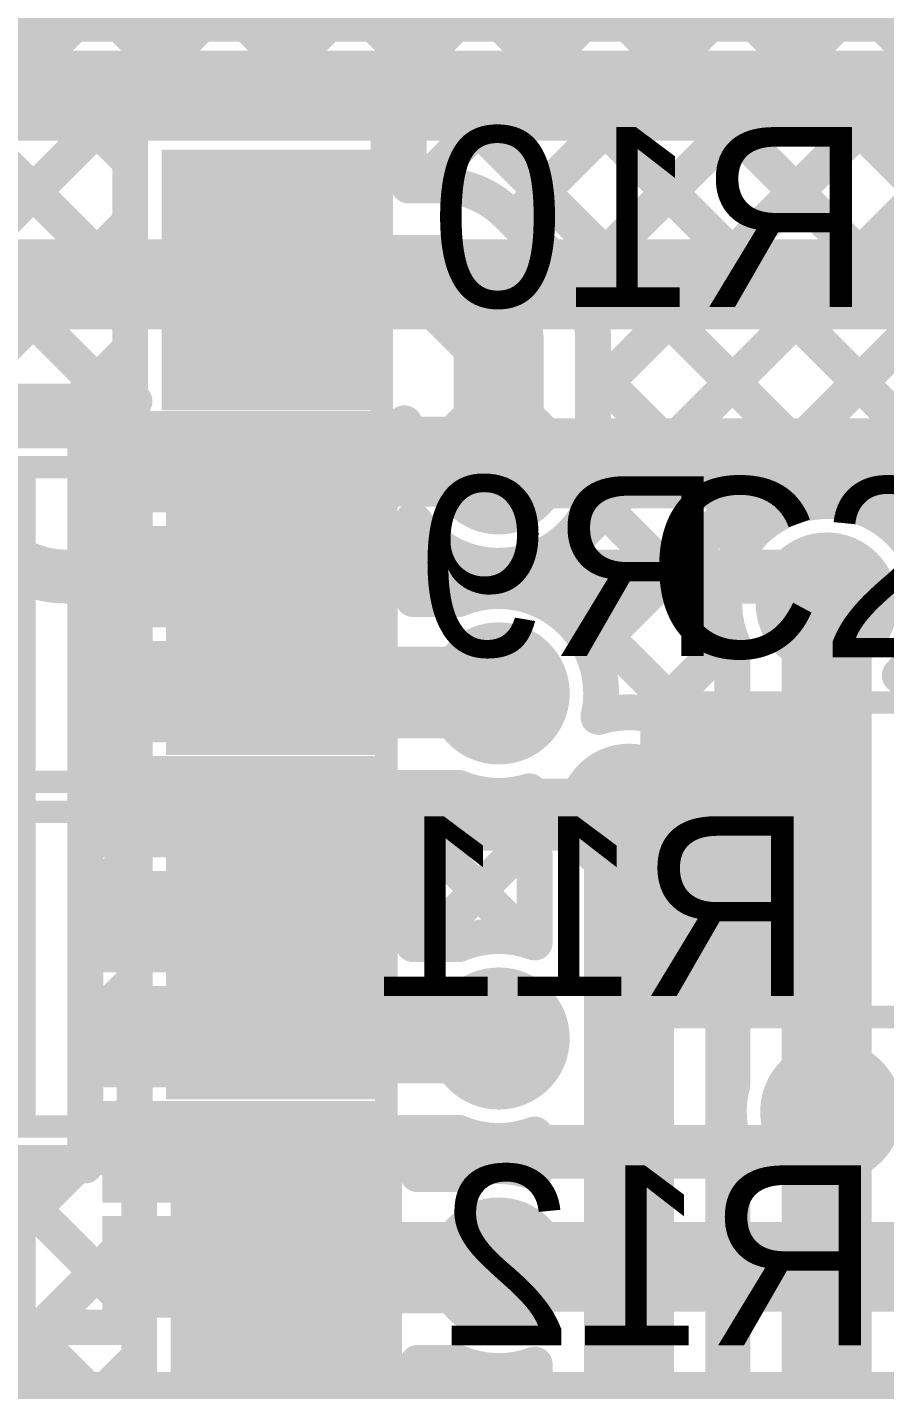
# Model space of a CAD drawing. Header units: millimetres. Extents: x 3.06 to 5.82, y 1.29 to 3.84.
# Drawn here: x 5.4151 to 5.6059, y 1.7841 to 2.0872 of the extents above; entities that cross this region are included whole.
import ezdxf

# ---------------------------------------------------------------- set-up
doc = ezdxf.new("R2010")
doc.units = ezdxf.units.MM
doc.header["$MEASUREMENT"] = 0
for name, color, linetype in [('BottomLayer', 5, 'Continuous'), ('BottomOverlay', 54, 'Continuous'), ('BottomPaste', 16, 'Continuous'), ('BottomSolder', 6, 'Continuous'), ('MultiLayer', 9, 'Continuous'), ('TopLayer', 1, 'Continuous'), ('TopOverlay', 2, 'Continuous'), ('TopPaste', 8, 'Continuous'), ('TopSolder', 216, 'Continuous'), ('ViaHoleLayer', 16, 'Continuous')]:
    doc.layers.add(name, color=color, linetype=linetype)

# ---------------------------------------------------------------- blocks, each defined once
blk = doc.blocks.new('16_TSSOP_13')
at = {"layer": 'TopLayer'}
for points in [[(-0.13681, 0.08228), (-0.08169, 0.08228), (-0.13681, 0.09685), (-0.08169, 0.09685)], [(0.07579, 0.08228), (0.13091, 0.08228), (0.07579, 0.09685), (0.13091, 0.09685)], [(-0.13681, 0.05669), (-0.08169, 0.05669), (-0.13681, 0.07126), (-0.08169, 0.07126)], [(0.07579, 0.05669), (0.13091, 0.05669), (0.07579, 0.07126), (0.13091, 0.07126)], [(-0.13681, 0.0311), (-0.08169, 0.0311), (-0.13681, 0.04567), (-0.08169, 0.04567)], [(0.07579, 0.0311), (0.13091, 0.0311), (0.07579, 0.04567), (0.13091, 0.04567)], [(-0.13681, 0.00551), (-0.08169, 0.00551), (-0.13681, 0.02008), (-0.08169, 0.02008)], [(0.07579, 0.00551), (0.13091, 0.00551), (0.07579, 0.02008), (0.13091, 0.02008)], [(-0.13681, -0.02008), (-0.08169, -0.02008), (-0.13681, -0.00551), (-0.08169, -0.00551)], [(0.07579, -0.02008), (0.13091, -0.02008), (0.07579, -0.00551), (0.13091, -0.00551)], [(-0.13681, -0.04567), (-0.08169, -0.04567), (-0.13681, -0.0311), (-0.08169, -0.0311)], [(0.07579, -0.04567), (0.13091, -0.04567), (0.07579, -0.0311), (0.13091, -0.0311)], [(-0.13681, -0.07126), (-0.08169, -0.07126), (-0.13681, -0.05669), (-0.08169, -0.05669)], [(0.07579, -0.07126), (0.13091, -0.07126), (0.07579, -0.05669), (0.13091, -0.05669)], [(-0.13681, -0.09685), (-0.08169, -0.09685), (-0.13681, -0.08228), (-0.08169, -0.08228)], [(0.07579, -0.09685), (0.13091, -0.09685), (0.07579, -0.08228), (0.13091, -0.08228)]]:
    blk.add_solid(points, dxfattribs=at)
at = {"layer": 'TopOverlay', "const_width": 0.00787}
for points in [[(-0.079, 0.103), (0.079, 0.103)], [(-0.079, -0.103), (0.079, -0.103)]]:
    blk.add_lwpolyline(points, dxfattribs=at)
at = {"layer": 'TopOverlay'}
for points, const_width in [([(-0.08097, 0.103, 1), (-0.07703, 0.103, 1)], 0.00394), ([(0.07703, 0.103, 1), (0.08097, 0.103, 1)], 0.00394), ([(-0.14253, 0.089, 1), (-0.15147, 0.089, 1)], 0.01), ([(-0.15397, 0.089, 1), (-0.14897, 0.089, 1)], 0.005), ([(-0.14503, 0.089, 1), (-0.14003, 0.089, 1)], 0.005), ([(-0.08097, -0.103, 1), (-0.07703, -0.103, 1)], 0.00394), ([(0.07703, -0.103, 1), (0.08097, -0.103, 1)], 0.00394)]:
    blk.add_lwpolyline(points, format="xyb", close=True, dxfattribs=dict(at, const_width=const_width))
at = {"layer": 'TopPaste'}
for points in [[(-0.13681, 0.08228), (-0.08169, 0.08228), (-0.13681, 0.09685), (-0.08169, 0.09685)], [(0.07579, 0.08228), (0.13091, 0.08228), (0.07579, 0.09685), (0.13091, 0.09685)], [(-0.13681, 0.05669), (-0.08169, 0.05669), (-0.13681, 0.07126), (-0.08169, 0.07126)], [(0.07579, 0.05669), (0.13091, 0.05669), (0.07579, 0.07126), (0.13091, 0.07126)], [(-0.13681, 0.0311), (-0.08169, 0.0311), (-0.13681, 0.04567), (-0.08169, 0.04567)], [(0.07579, 0.0311), (0.13091, 0.0311), (0.07579, 0.04567), (0.13091, 0.04567)], [(-0.13681, 0.00551), (-0.08169, 0.00551), (-0.13681, 0.02008), (-0.08169, 0.02008)], [(0.07579, 0.00551), (0.13091, 0.00551), (0.07579, 0.02008), (0.13091, 0.02008)], [(-0.13681, -0.02008), (-0.08169, -0.02008), (-0.13681, -0.00551), (-0.08169, -0.00551)], [(0.07579, -0.02008), (0.13091, -0.02008), (0.07579, -0.00551), (0.13091, -0.00551)], [(-0.13681, -0.04567), (-0.08169, -0.04567), (-0.13681, -0.0311), (-0.08169, -0.0311)], [(0.07579, -0.04567), (0.13091, -0.04567), (0.07579, -0.0311), (0.13091, -0.0311)], [(-0.13681, -0.07126), (-0.08169, -0.07126), (-0.13681, -0.05669), (-0.08169, -0.05669)], [(0.07579, -0.07126), (0.13091, -0.07126), (0.07579, -0.05669), (0.13091, -0.05669)], [(-0.13681, -0.09685), (-0.08169, -0.09685), (-0.13681, -0.08228), (-0.08169, -0.08228)], [(0.07579, -0.09685), (0.13091, -0.09685), (0.07579, -0.08228), (0.13091, -0.08228)]]:
    blk.add_solid(points, dxfattribs=at)
at = {"layer": 'TopSolder'}
for points in [[(-0.14081, 0.07828), (-0.07769, 0.07828), (-0.14081, 0.10085), (-0.07769, 0.10085)], [(0.07179, 0.07828), (0.13491, 0.07828), (0.07179, 0.10085), (0.13491, 0.10085)], [(-0.14081, 0.05269), (-0.07769, 0.05269), (-0.14081, 0.07526), (-0.07769, 0.07526)], [(0.07179, 0.05269), (0.13491, 0.05269), (0.07179, 0.07526), (0.13491, 0.07526)], [(-0.14081, 0.0271), (-0.07769, 0.0271), (-0.14081, 0.04967), (-0.07769, 0.04967)], [(0.07179, 0.0271), (0.13491, 0.0271), (0.07179, 0.04967), (0.13491, 0.04967)], [(-0.14081, 0.00151), (-0.07769, 0.00151), (-0.14081, 0.02408), (-0.07769, 0.02408)], [(0.07179, 0.00151), (0.13491, 0.00151), (0.07179, 0.02408), (0.13491, 0.02408)], [(-0.14081, -0.02408), (-0.07769, -0.02408), (-0.14081, -0.00151), (-0.07769, -0.00151)], [(0.07179, -0.02408), (0.13491, -0.02408), (0.07179, -0.00151), (0.13491, -0.00151)], [(-0.14081, -0.04967), (-0.07769, -0.04967), (-0.14081, -0.0271), (-0.07769, -0.0271)], [(0.07179, -0.04967), (0.13491, -0.04967), (0.07179, -0.0271), (0.13491, -0.0271)], [(-0.14081, -0.07526), (-0.07769, -0.07526), (-0.14081, -0.05269), (-0.07769, -0.05269)], [(0.07179, -0.07526), (0.13491, -0.07526), (0.07179, -0.05269), (0.13491, -0.05269)], [(-0.14081, -0.10085), (-0.07769, -0.10085), (-0.14081, -0.07828), (-0.07769, -0.07828)], [(0.07179, -0.10085), (0.13491, -0.10085), (0.07179, -0.07828), (0.13491, -0.07828)]]:
    blk.add_solid(points, dxfattribs=at)
blk = doc.blocks.new('RES0805_B_47')
at = {"layer": 'BottomLayer'}
for points in [[(-0.06, -0.025), (-0.02, -0.025), (-0.06, 0.025), (-0.02, 0.025)], [(0.02, -0.025), (0.06, -0.025), (0.02, 0.025), (0.06, 0.025)]]:
    blk.add_solid(points, dxfattribs=at)
at = {"layer": 'BottomOverlay', "const_width": 0.005}
for points in [[(-0.065, -0.035), (-0.065, 0.035)], [(-0.065, 0.035), (0.065, 0.035)], [(0.065, -0.035), (0.065, 0.035)], [(-0.065, -0.035), (0.065, -0.035)]]:
    blk.add_lwpolyline(points, dxfattribs=at)
at = {"layer": 'BottomOverlay', "const_width": 0.0025}
for points in [[(-0.06625, 0.035, 1), (-0.06375, 0.035, 1)], [(-0.06625, 0.035, 1), (-0.06375, 0.035, 1)], [(0.06375, 0.035, 1), (0.06625, 0.035, 1)], [(0.06375, 0.035, 1), (0.06625, 0.035, 1)], [(-0.06625, -0.035, 1), (-0.06375, -0.035, 1)], [(-0.06625, -0.035, 1), (-0.06375, -0.035, 1)], [(0.06375, -0.035, 1), (0.06625, -0.035, 1)], [(0.06375, -0.035, 1), (0.06625, -0.035, 1)]]:
    blk.add_lwpolyline(points, format="xyb", close=True, dxfattribs=at)
at = {"layer": 'BottomPaste'}
for points in [[(-0.06, -0.025), (-0.02, -0.025), (-0.06, 0.025), (-0.02, 0.025)], [(0.02, -0.025), (0.06, -0.025), (0.02, 0.025), (0.06, 0.025)]]:
    blk.add_solid(points, dxfattribs=at)
at = {"layer": 'BottomSolder'}
for points in [[(-0.064, -0.029), (-0.016, -0.029), (-0.064, 0.029), (-0.016, 0.029)], [(0.016, -0.029), (0.064, -0.029), (0.016, 0.029), (0.064, 0.029)]]:
    blk.add_solid(points, dxfattribs=at)
blk = doc.blocks.new('RES0805_B_48')
at = {"layer": 'BottomLayer'}
for points in [[(-0.06, -0.025), (-0.02, -0.025), (-0.06, 0.025), (-0.02, 0.025)], [(0.02, -0.025), (0.06, -0.025), (0.02, 0.025), (0.06, 0.025)]]:
    blk.add_solid(points, dxfattribs=at)
at = {"layer": 'BottomOverlay', "const_width": 0.005}
for points in [[(-0.065, 0.035), (-0.065, -0.035)], [(0.065, 0.035), (-0.065, 0.035)], [(0.065, 0.035), (0.065, -0.035)], [(0.065, -0.035), (-0.065, -0.035)]]:
    blk.add_lwpolyline(points, dxfattribs=at)
at = {"layer": 'BottomOverlay', "const_width": 0.0025}
for points in [[(-0.06625, 0.035, 1), (-0.06375, 0.035, 1)], [(-0.06625, 0.035, 1), (-0.06375, 0.035, 1)], [(0.06375, 0.035, 1), (0.06625, 0.035, 1)], [(0.06375, 0.035, 1), (0.06625, 0.035, 1)], [(-0.06625, -0.035, 1), (-0.06375, -0.035, 1)], [(-0.06625, -0.035, 1), (-0.06375, -0.035, 1)], [(0.06375, -0.035, 1), (0.06625, -0.035, 1)], [(0.06375, -0.035, 1), (0.06625, -0.035, 1)]]:
    blk.add_lwpolyline(points, format="xyb", close=True, dxfattribs=at)
at = {"layer": 'BottomPaste'}
for points in [[(-0.06, -0.025), (-0.02, -0.025), (-0.06, 0.025), (-0.02, 0.025)], [(0.02, -0.025), (0.06, -0.025), (0.02, 0.025), (0.06, 0.025)]]:
    blk.add_solid(points, dxfattribs=at)
at = {"layer": 'BottomSolder'}
for points in [[(-0.064, -0.029), (-0.016, -0.029), (-0.064, 0.029), (-0.016, 0.029)], [(0.016, -0.029), (0.064, -0.029), (0.016, 0.029), (0.064, 0.029)]]:
    blk.add_solid(points, dxfattribs=at)
blk = doc.blocks.new('RES0805_B_49')
at = {"layer": 'BottomLayer'}
for points in [[(-0.06, -0.025), (-0.02, -0.025), (-0.06, 0.025), (-0.02, 0.025)], [(0.02, -0.025), (0.06, -0.025), (0.02, 0.025), (0.06, 0.025)]]:
    blk.add_solid(points, dxfattribs=at)
at = {"layer": 'BottomOverlay', "const_width": 0.005}
for points in [[(-0.065, -0.035), (-0.065, 0.035)], [(-0.065, 0.035), (0.065, 0.035)], [(0.065, -0.035), (0.065, 0.035)], [(-0.065, -0.035), (0.065, -0.035)]]:
    blk.add_lwpolyline(points, dxfattribs=at)
at = {"layer": 'BottomOverlay', "const_width": 0.0025}
for points in [[(-0.06625, 0.035, 1), (-0.06375, 0.035, 1)], [(-0.06625, 0.035, 1), (-0.06375, 0.035, 1)], [(0.06375, 0.035, 1), (0.06625, 0.035, 1)], [(0.06375, 0.035, 1), (0.06625, 0.035, 1)], [(-0.06625, -0.035, 1), (-0.06375, -0.035, 1)], [(-0.06625, -0.035, 1), (-0.06375, -0.035, 1)], [(0.06375, -0.035, 1), (0.06625, -0.035, 1)], [(0.06375, -0.035, 1), (0.06625, -0.035, 1)]]:
    blk.add_lwpolyline(points, format="xyb", close=True, dxfattribs=at)
at = {"layer": 'BottomPaste'}
for points in [[(-0.06, -0.025), (-0.02, -0.025), (-0.06, 0.025), (-0.02, 0.025)], [(0.02, -0.025), (0.06, -0.025), (0.02, 0.025), (0.06, 0.025)]]:
    blk.add_solid(points, dxfattribs=at)
at = {"layer": 'BottomSolder'}
for points in [[(-0.064, -0.029), (-0.016, -0.029), (-0.064, 0.029), (-0.016, 0.029)], [(0.016, -0.029), (0.064, -0.029), (0.016, 0.029), (0.064, 0.029)]]:
    blk.add_solid(points, dxfattribs=at)
blk = doc.blocks.new('RES0805_B_50')
at = {"layer": 'BottomLayer'}
for points in [[(-0.06, -0.025), (-0.02, -0.025), (-0.06, 0.025), (-0.02, 0.025)], [(0.02, -0.025), (0.06, -0.025), (0.02, 0.025), (0.06, 0.025)]]:
    blk.add_solid(points, dxfattribs=at)
at = {"layer": 'BottomOverlay', "const_width": 0.005}
for points in [[(-0.065, 0.035), (-0.065, -0.035)], [(0.065, 0.035), (-0.065, 0.035)], [(0.065, 0.035), (0.065, -0.035)], [(0.065, -0.035), (-0.065, -0.035)]]:
    blk.add_lwpolyline(points, dxfattribs=at)
at = {"layer": 'BottomOverlay', "const_width": 0.0025}
for points in [[(-0.06625, 0.035, 1), (-0.06375, 0.035, 1)], [(-0.06625, 0.035, 1), (-0.06375, 0.035, 1)], [(0.06375, 0.035, 1), (0.06625, 0.035, 1)], [(0.06375, 0.035, 1), (0.06625, 0.035, 1)], [(-0.06625, -0.035, 1), (-0.06375, -0.035, 1)], [(-0.06625, -0.035, 1), (-0.06375, -0.035, 1)], [(0.06375, -0.035, 1), (0.06625, -0.035, 1)], [(0.06375, -0.035, 1), (0.06625, -0.035, 1)]]:
    blk.add_lwpolyline(points, format="xyb", close=True, dxfattribs=at)
at = {"layer": 'BottomPaste'}
for points in [[(-0.06, -0.025), (-0.02, -0.025), (-0.06, 0.025), (-0.02, 0.025)], [(0.02, -0.025), (0.06, -0.025), (0.02, 0.025), (0.06, 0.025)]]:
    blk.add_solid(points, dxfattribs=at)
at = {"layer": 'BottomSolder'}
for points in [[(-0.064, -0.029), (-0.016, -0.029), (-0.064, 0.029), (-0.016, 0.029)], [(0.016, -0.029), (0.064, -0.029), (0.016, 0.029), (0.064, 0.029)]]:
    blk.add_solid(points, dxfattribs=at)
blk = doc.blocks.new('C__0805_108')
at = {"layer": 'TopLayer'}
for points in [[(-0.06, -0.03), (-0.02, -0.03), (-0.06, 0.03), (-0.02, 0.03)], [(0.02, -0.03), (0.06, -0.03), (0.02, 0.03), (0.06, 0.03)]]:
    blk.add_solid(points, dxfattribs=at)
at = {"layer": 'TopOverlay', "const_width": 0.005}
for points in [[(-0.065, 0.035), (0.065, 0.035)], [(-0.065, -0.035), (-0.065, 0.035)], [(0.065, -0.035), (0.065, 0.035)], [(-0.065, -0.035), (0.065, -0.035)]]:
    blk.add_lwpolyline(points, dxfattribs=at)
at = {"layer": 'TopOverlay', "const_width": 0.0025}
for points in [[(-0.06625, 0.035, 1), (-0.06375, 0.035, 1)], [(-0.06625, 0.035, 1), (-0.06375, 0.035, 1)], [(0.06375, 0.035, 1), (0.06625, 0.035, 1)], [(0.06375, 0.035, 1), (0.06625, 0.035, 1)], [(-0.06625, -0.035, 1), (-0.06375, -0.035, 1)], [(-0.06625, -0.035, 1), (-0.06375, -0.035, 1)], [(0.06375, -0.035, 1), (0.06625, -0.035, 1)], [(0.06375, -0.035, 1), (0.06625, -0.035, 1)]]:
    blk.add_lwpolyline(points, format="xyb", close=True, dxfattribs=at)
at = {"layer": 'TopPaste'}
for points in [[(-0.06, -0.03), (-0.02, -0.03), (-0.06, 0.03), (-0.02, 0.03)], [(0.02, -0.03), (0.06, -0.03), (0.02, 0.03), (0.06, 0.03)]]:
    blk.add_solid(points, dxfattribs=at)
at = {"layer": 'TopSolder'}
for points in [[(-0.064, -0.034), (-0.016, -0.034), (-0.064, 0.034), (-0.016, 0.034)], [(0.016, -0.034), (0.064, -0.034), (0.016, 0.034), (0.064, 0.034)]]:
    blk.add_solid(points, dxfattribs=at)

msp = doc.modelspace()

# ---------------------------------------------------------------- linework, layer by layer
at = {"layer": 'BottomLayer'}
for points, const_width in [([(4.73, 2.85019), (5.59925, 1.98094)], 0.008), ([(4.73, 2.8219), (5.4849, 2.067)], 0.008), ([(4.73, 2.79362), (5.45662, 2.067)], 0.008), ([(4.73, 2.76533), (5.438, 2.05733)], 0.008), ([(4.73, 2.73705), (5.438, 2.02905)], 0.008), ([(4.73, 2.70876), (5.438, 2.00076)], 0.008), ([(5.12147, 2.487), (5.684, 1.92447)], 0.008), ([(5.2285, 2.46483), (5.684, 2.00932)], 0.008), ([(5.22104, 2.444), (5.684, 1.98104)], 0.008), ([(5.20287, 2.43388), (5.684, 1.95275)], 0.008), ([(5.33955, 2.002), (5.684, 2.34645)], 0.008), ([(5.36783, 2.002), (5.684, 2.31817)], 0.008), ([(5.46111, 2.067), (5.684, 2.28989)], 0.008), ([(5.4894, 2.067), (5.684, 2.2616)], 0.008), ([(5.50268, 2.052), (5.684, 2.23332)], 0.008), ([(5.52333, 2.04437), (5.684, 2.20503)], 0.008), ([(5.53724, 2.02999), (5.684, 2.17675)], 0.008), ([(5.541, 2.00546), (5.684, 2.14846)], 0.008), ([(5.52506, 1.96124), (5.684, 2.12018)], 0.008), ([(5.5407, 1.94859), (5.684, 2.0919)], 0.008), ([(5.438, 2.067), (5.5, 2.067)], 0.008), ([(5.438, 1.995), (5.438, 2.067)], 0.008), ([(5.5, 2.052), (5.5, 2.067)], 0.008), ([(5.60082, 1.98043), (5.684, 2.06361)], 0.008), ([(5.5, 2.052), (5.507, 2.052)], 0.008), ([(5.52188, 2.04581), (5.53481, 2.03288)], 0.008), ([(5.39611, 2.002), (5.438, 2.04389)], 0.008), ([(5.469, 2.031), (5.507, 2.031)], 0.02), ([(5.507, 2.031), (5.52, 2.018)], 0.02), ([(5.52, 1.99018), (5.52, 2.018)], 0.02), ([(5.541, 1.99909), (5.541, 2.018)], 0.008), ([(5.4244, 2.002), (5.438, 2.0156)], 0.008), ([(5.541, 2.0109), (5.57682, 1.97508)], 0.008), ([(5.286, 2.002), (5.428, 2.002)], 0.008), ([(5.428, 1.834), (5.428, 2.002)], 0.008), ([(5.438, 2.00076), (5.44376, 1.995)], 0.008), ([(5.438, 1.995), (5.4977, 1.995)], 0.008), ([(5.44102, 1.99033), (5.44568, 1.995)], 0.008), ([(5.44376, 1.995), (5.44843, 1.99033)], 0.008), ([(5.4693, 1.99033), (5.47397, 1.995)], 0.008), ([(5.47205, 1.995), (5.47671, 1.99033)], 0.008), ([(5.428, 1.97732), (5.439, 1.98832)], 0.008), ([(5.439, 1.99033), (5.49719, 1.99033)], 0.008), ([(5.439, 1.91833), (5.439, 1.99033)], 0.008), ([(5.428, 1.98248), (5.439, 1.97148)], 0.008), ([(5.54138, 1.98223), (5.57114, 1.95247)], 0.008), ([(5.501, 1.96), (5.501, 1.97756)], 0.008), ([(5.501, 1.96546), (5.50698, 1.97145)], 0.008), ([(5.5269, 1.96844), (5.572, 1.92333)], 0.008), ([(5.501, 1.96605), (5.50705, 1.96)], 0.008), ([(5.593, 1.554), (5.593, 1.959)], 0.02), ([(5.47, 1.95433), (5.48533, 1.939)], 0.02), ([(5.428, 1.94903), (5.439, 1.96003)], 0.008), ([(5.501, 1.96), (5.51109, 1.96)], 0.008), ([(5.428, 1.95419), (5.439, 1.9432)], 0.008), ([(5.55452, 1.93413), (5.57157, 1.95118)], 0.008), ([(5.572, 1.85203), (5.572, 1.95009)], 0.008), ([(5.48533, 1.939), (5.52, 1.939)], 0.02), ([(5.428, 1.92075), (5.439, 1.93175)], 0.008), ([(5.428, 1.92591), (5.44024, 1.91367)], 0.008), ([(5.56987, 1.9212), (5.572, 1.92333)], 0.008), ([(5.439, 1.91833), (5.48161, 1.91833)], 0.008), ([(5.4492, 1.91367), (5.45387, 1.91833)], 0.008), ([(5.46386, 1.91833), (5.46853, 1.91367)], 0.008), ([(5.47749, 1.91367), (5.48207, 1.91825)], 0.008), ([(5.48533, 1.918), (5.51109, 1.918)], 0.008), ([(5.49248, 1.918), (5.49681, 1.91367)], 0.008), ([(5.501, 1.9089), (5.5101, 1.918)], 0.008), ([(5.549, 1.746), (5.549, 1.912)], 0.02), ([(5.52244, 1.91632), (5.5262, 1.91257)], 0.008), ([(5.439, 1.91367), (5.501, 1.91367)], 0.008), ([(5.439, 1.84167), (5.439, 1.91367)], 0.008), ([(5.49681, 1.91367), (5.501, 1.90948)], 0.008), ([(5.501, 1.88323), (5.501, 1.91367)], 0.008), ([(5.501, 1.90948), (5.52634, 1.88414)], 0.008), ([(5.50362, 1.88323), (5.52687, 1.90648)], 0.008), ([(5.428, 1.89246), (5.439, 1.90346)], 0.008), ([(5.528, 1.88359), (5.528, 1.90309)], 0.008), ([(5.57, 1.75491), (5.57, 1.90309)], 0.008), ([(5.428, 1.89763), (5.439, 1.88663)], 0.008), ([(5.47, 1.87767), (5.48544, 1.86223)], 0.02), ([(5.501, 1.88323), (5.51109, 1.88323)], 0.008), ([(5.428, 1.86418), (5.439, 1.87518)], 0.008), ([(5.428, 1.86934), (5.439, 1.85834)], 0.008), ([(5.48544, 1.86223), (5.52, 1.86223)], 0.02), ([(5.428, 1.8359), (5.439, 1.8469)], 0.008), ([(5.428, 1.84106), (5.44, 1.82906)], 0.008), ([(5.439, 1.84167), (5.48117, 1.84167)], 0.008), ([(5.45568, 1.84167), (5.46034, 1.837)], 0.008), ([(5.45739, 1.837), (5.46206, 1.84167)], 0.008), ([(5.48437, 1.84126), (5.48863, 1.837)], 0.008), ([(5.48544, 1.84123), (5.51109, 1.84123)], 0.008), ([(5.48567, 1.837), (5.4899, 1.84123)], 0.008), ([(5.509, 1.83205), (5.51663, 1.83967)], 0.008), ([(5.51357, 1.84034), (5.52005, 1.83386)], 0.008), ([(5.528, 1.83241), (5.528, 1.84087)], 0.008), ([(5.572, 1.554), (5.572, 1.83997)], 0.008), ([(5.44, 1.837), (5.502, 1.837)], 0.008), ([(5.44, 1.765), (5.44, 1.837)], 0.008), ([(5.502, 1.83205), (5.502, 1.837)], 0.008), ([(5.0591, 1.467), (5.4261, 1.834)], 0.008), ([(5.286, 1.834), (5.428, 1.834)], 0.008), ([(5.37849, 1.834), (5.44, 1.77249)], 0.008), ([(5.40677, 1.834), (5.44, 1.80077)], 0.008), ([(5.502, 1.83205), (5.51109, 1.83205)], 0.008), ([(5.37839, 1.758), (5.44, 1.81961)], 0.008), ([(5.471, 1.801), (5.48105, 1.81105)], 0.02), ([(5.48105, 1.81105), (5.52, 1.81105)], 0.02), ([(5.40667, 1.758), (5.44, 1.79133)], 0.008), ([(5.502, 1.79005), (5.51109, 1.79005)], 0.008), ([(5.502, 1.765), (5.502, 1.79005)], 0.008), ([(5.502, 1.76847), (5.52184, 1.78831)], 0.008), ([(5.50729, 1.79005), (5.528, 1.76934)], 0.008), ([(5.528, 1.75491), (5.528, 1.78968)], 0.008)]:
    msp.add_lwpolyline(points, dxfattribs=dict(at, const_width=const_width))
for points, const_width in [([(5.391, 2.08, -0.414214), (5.409, 2.098)], 0.02), ([(5.507, 2.052, -0.198912), (5.52185, 2.04585)], 0.008), ([(5.507, 2.052, -0.199534), (5.52188, 2.04581)], 0.008), ([(5.53481, 2.03288, -0.199534), (5.541, 2.018)], 0.008), ([(5.53485, 2.03285, -0.198912), (5.541, 2.018)], 0.008), ([(5.4977, 1.995, -0.047113), (5.499, 1.99909)], 0.008), ([(5.541, 1.99909, -0.100628), (5.54281, 1.99018)], 0.008), ([(5.49719, 1.99033, -0.051591), (5.4977, 1.995)], 0.008), ([(5.54281, 1.99018, -0.742673), (5.501, 1.97756)], 0.008), ([(5.572, 1.95009, -1.223773), (5.61581, 1.959)], 0.008), ([(5.51109, 1.96, -0.537234), (5.54281, 1.939)], 0.008), ([(5.54281, 1.939, -0.057838), (5.5422, 1.93378)], 0.008), ([(5.5422, 1.93378, -0.505856), (5.57181, 1.912)], 0.008), ([(5.48533, 1.918, -0.044623), (5.48161, 1.91833)], 0.008), ([(5.48533, 1.918, -0.044623), (5.48161, 1.91833)], 0.008), ([(5.5268, 1.91722, -0.17775), (5.51109, 1.918)], 0.008), ([(5.528, 1.90309, -0.159393), (5.5268, 1.91722)], 0.008), ([(5.57181, 1.912, -0.100628), (5.57, 1.90309)], 0.008), ([(5.51109, 1.88323, -0.192187), (5.528, 1.88359)], 0.008), ([(5.572, 1.83997, -0.13453), (5.572, 1.85203)], 0.008), ([(5.48544, 1.84123, -0.051212), (5.48117, 1.84167)], 0.008), ([(5.48544, 1.84123, -0.051212), (5.48117, 1.84167)], 0.008), ([(5.528, 1.84087, -0.192187), (5.51109, 1.84123)], 0.008), ([(5.51109, 1.83205, -0.192187), (5.528, 1.83241)], 0.008), ([(5.528, 1.78968, -0.192187), (5.51109, 1.79005)], 0.008)]:
    msp.add_lwpolyline(points, format="xyb", dxfattribs=dict(at, const_width=const_width))
for points, const_width in [([(5.436, 2.067, 1), (5.44, 2.067, 1)], 0.004), ([(5.436, 2.067, 1), (5.44, 2.067, 1)], 0.004), ([(5.45462, 2.067, 1), (5.45862, 2.067, 1)], 0.004), ([(5.45911, 2.067, 1), (5.46311, 2.067, 1)], 0.004), ([(5.4829, 2.067, 1), (5.4869, 2.067, 1)], 0.004), ([(5.4874, 2.067, 1), (5.4914, 2.067, 1)], 0.004), ([(5.498, 2.067, 1), (5.502, 2.067, 1)], 0.004), ([(5.498, 2.067, 1), (5.502, 2.067, 1)], 0.004), ([(5.436, 2.05733, 1), (5.44, 2.05733, 1)], 0.004), ([(5.498, 2.052, 1), (5.502, 2.052, 1)], 0.004), ([(5.498, 2.052, 1), (5.502, 2.052, 1)], 0.004), ([(5.50068, 2.052, 1), (5.50468, 2.052, 1)], 0.004), ([(5.505, 2.052, 1), (5.509, 2.052, 1)], 0.004), ([(5.505, 2.052, 1), (5.509, 2.052, 1)], 0.004), ([(5.505, 2.052, 1), (5.509, 2.052, 1)], 0.004), ([(5.51985, 2.04585, 1), (5.52385, 2.04585, 1)], 0.004), ([(5.51988, 2.04581, 1), (5.52388, 2.04581, 1)], 0.004), ([(5.51988, 2.04581, 1), (5.52388, 2.04581, 1)], 0.004), ([(5.436, 2.04389, 1), (5.44, 2.04389, 1)], 0.004), ([(5.52133, 2.04437, 1), (5.52533, 2.04437, 1)], 0.004), ([(5.464, 2.031, 1), (5.474, 2.031, 1)], 0.01), ([(5.502, 2.031, 1), (5.512, 2.031, 1)], 0.01), ([(5.502, 2.031, 1), (5.512, 2.031, 1)], 0.01), ([(5.53281, 2.03288, 1), (5.53681, 2.03288, 1)], 0.004), ([(5.53281, 2.03288, 1), (5.53681, 2.03288, 1)], 0.004), ([(5.53285, 2.03285, 1), (5.53685, 2.03285, 1)], 0.004), ([(5.53524, 2.02999, 1), (5.53924, 2.02999, 1)], 0.004), ([(5.436, 2.02905, 1), (5.44, 2.02905, 1)], 0.004), ([(5.515, 2.018, 1), (5.525, 2.018, 1)], 0.01), ([(5.515, 2.018, 1), (5.525, 2.018, 1)], 0.01), ([(5.539, 2.018, 1), (5.543, 2.018, 1)], 0.004), ([(5.539, 2.018, 1), (5.543, 2.018, 1)], 0.004), ([(5.539, 2.018, 1), (5.543, 2.018, 1)], 0.004), ([(5.436, 2.0156, 1), (5.44, 2.0156, 1)], 0.004), ([(5.539, 2.0109, 1), (5.543, 2.0109, 1)], 0.004), ([(5.539, 2.00546, 1), (5.543, 2.00546, 1)], 0.004), ([(5.4224, 2.002, 1), (5.4264, 2.002, 1)], 0.004), ([(5.426, 2.002, 1), (5.43, 2.002, 1)], 0.004), ([(5.426, 2.002, 1), (5.43, 2.002, 1)], 0.004), ([(5.436, 2.00076, 1), (5.44, 2.00076, 1)], 0.004), ([(5.436, 2.00076, 1), (5.44, 2.00076, 1)], 0.004), ([(5.497, 1.99909, 1), (5.501, 1.99909, 1)], 0.004), ([(5.51409, 1.99018, 1), (5.52591, 1.99018, 1)], 0.01181), ([(5.539, 1.99909, 1), (5.543, 1.99909, 1)], 0.004), ([(5.539, 1.99909, 1), (5.543, 1.99909, 1)], 0.004), ([(5.436, 1.995, 1), (5.44, 1.995, 1)], 0.004), ([(5.436, 1.995, 1), (5.44, 1.995, 1)], 0.004), ([(5.44176, 1.995, 1), (5.44576, 1.995, 1)], 0.004), ([(5.44176, 1.995, 1), (5.44576, 1.995, 1)], 0.004), ([(5.44368, 1.995, 1), (5.44768, 1.995, 1)], 0.004), ([(5.47005, 1.995, 1), (5.47405, 1.995, 1)], 0.004), ([(5.47197, 1.995, 1), (5.47597, 1.995, 1)], 0.004), ([(5.4957, 1.995, 1), (5.4997, 1.995, 1)], 0.004), ([(5.4957, 1.995, 1), (5.4997, 1.995, 1)], 0.004), ([(5.4957, 1.995, 1), (5.4997, 1.995, 1)], 0.004), ([(5.515, 1.99018, 1), (5.525, 1.99018, 1)], 0.01), ([(5.437, 1.99033, 1), (5.441, 1.99033, 1)], 0.004), ([(5.437, 1.99033, 1), (5.441, 1.99033, 1)], 0.004), ([(5.437, 1.98832, 1), (5.441, 1.98832, 1)], 0.004), ([(5.43902, 1.99033, 1), (5.44302, 1.99033, 1)], 0.004), ([(5.44643, 1.99033, 1), (5.45043, 1.99033, 1)], 0.004), ([(5.4673, 1.99033, 1), (5.4713, 1.99033, 1)], 0.004), ([(5.47471, 1.99033, 1), (5.47871, 1.99033, 1)], 0.004), ([(5.49519, 1.99033, 1), (5.49919, 1.99033, 1)], 0.004), ([(5.49519, 1.99033, 1), (5.49919, 1.99033, 1)], 0.004), ([(5.54081, 1.99018, 1), (5.54481, 1.99018, 1)], 0.004), ([(5.54081, 1.99018, 1), (5.54481, 1.99018, 1)], 0.004), ([(5.426, 1.98248, 1), (5.43, 1.98248, 1)], 0.004), ([(5.53938, 1.98223, 1), (5.54338, 1.98223, 1)], 0.004), ([(5.59725, 1.98094, 1), (5.60125, 1.98094, 1)], 0.004), ([(5.59882, 1.98043, 1), (5.60282, 1.98043, 1)], 0.004), ([(5.426, 1.97732, 1), (5.43, 1.97732, 1)], 0.004), ([(5.499, 1.97756, 1), (5.503, 1.97756, 1)], 0.004), ([(5.499, 1.97756, 1), (5.503, 1.97756, 1)], 0.004), ([(5.57482, 1.97508, 1), (5.57882, 1.97508, 1)], 0.004), ([(5.437, 1.97148, 1), (5.441, 1.97148, 1)], 0.004), ([(5.50498, 1.97145, 1), (5.50898, 1.97145, 1)], 0.004), ([(5.5249, 1.96844, 1), (5.5289, 1.96844, 1)], 0.004), ([(5.58709, 1.959, 1), (5.59891, 1.959, 1)], 0.01181), ([(5.499, 1.96605, 1), (5.503, 1.96605, 1)], 0.004), ([(5.499, 1.96546, 1), (5.503, 1.96546, 1)], 0.004), ([(5.588, 1.959, 1), (5.598, 1.959, 1)], 0.01), ([(5.465, 1.95433, 1), (5.475, 1.95433, 1)], 0.01), ([(5.52306, 1.96124, 1), (5.52706, 1.96124, 1)], 0.004), ([(5.437, 1.96003, 1), (5.441, 1.96003, 1)], 0.004), ([(5.499, 1.96, 1), (5.503, 1.96, 1)], 0.004), ([(5.499, 1.96, 1), (5.503, 1.96, 1)], 0.004), ([(5.50505, 1.96, 1), (5.50905, 1.96, 1)], 0.004), ([(5.50909, 1.96, 1), (5.51309, 1.96, 1)], 0.004), ([(5.50909, 1.96, 1), (5.51309, 1.96, 1)], 0.004), ([(5.426, 1.95419, 1), (5.43, 1.95419, 1)], 0.004), ([(5.56914, 1.95247, 1), (5.57314, 1.95247, 1)], 0.004), ([(5.56957, 1.95118, 1), (5.57357, 1.95118, 1)], 0.004), ([(5.426, 1.94903, 1), (5.43, 1.94903, 1)], 0.004), ([(5.5387, 1.94859, 1), (5.5427, 1.94859, 1)], 0.004), ([(5.57, 1.95009, 1), (5.574, 1.95009, 1)], 0.004), ([(5.57, 1.95009, 1), (5.574, 1.95009, 1)], 0.004), ([(5.51409, 1.939, 1), (5.52591, 1.939, 1)], 0.01181), ([(5.437, 1.9432, 1), (5.441, 1.9432, 1)], 0.004), ([(5.48033, 1.939, 1), (5.49033, 1.939, 1)], 0.01), ([(5.48033, 1.939, 1), (5.49033, 1.939, 1)], 0.01), ([(5.515, 1.939, 1), (5.525, 1.939, 1)], 0.01), ([(5.54081, 1.939, 1), (5.54481, 1.939, 1)], 0.004), ([(5.54081, 1.939, 1), (5.54481, 1.939, 1)], 0.004), ([(5.5402, 1.93378, 1), (5.5442, 1.93378, 1)], 0.004), ([(5.5402, 1.93378, 1), (5.5442, 1.93378, 1)], 0.004), ([(5.55252, 1.93413, 1), (5.55652, 1.93413, 1)], 0.004), ([(5.437, 1.93175, 1), (5.441, 1.93175, 1)], 0.004), ([(5.426, 1.92591, 1), (5.43, 1.92591, 1)], 0.004), ([(5.56787, 1.9212, 1), (5.57187, 1.9212, 1)], 0.004), ([(5.57, 1.92333, 1), (5.574, 1.92333, 1)], 0.004), ([(5.57, 1.92333, 1), (5.574, 1.92333, 1)], 0.004), ([(5.426, 1.92075, 1), (5.43, 1.92075, 1)], 0.004), ([(5.437, 1.91833, 1), (5.441, 1.91833, 1)], 0.004), ([(5.437, 1.91833, 1), (5.441, 1.91833, 1)], 0.004), ([(5.45187, 1.91833, 1), (5.45587, 1.91833, 1)], 0.004), ([(5.46186, 1.91833, 1), (5.46586, 1.91833, 1)], 0.004), ([(5.47961, 1.91833, 1), (5.48361, 1.91833, 1)], 0.004), ([(5.47961, 1.91833, 1), (5.48361, 1.91833, 1)], 0.004), ([(5.47961, 1.91833, 1), (5.48361, 1.91833, 1)], 0.004), ([(5.48007, 1.91825, 1), (5.48407, 1.91825, 1)], 0.004), ([(5.48333, 1.918, 1), (5.48733, 1.918, 1)], 0.004), ([(5.48333, 1.918, 1), (5.48733, 1.918, 1)], 0.004), ([(5.48333, 1.918, 1), (5.48733, 1.918, 1)], 0.004), ([(5.49048, 1.918, 1), (5.49448, 1.918, 1)], 0.004), ([(5.5081, 1.918, 1), (5.5121, 1.918, 1)], 0.004), ([(5.50909, 1.918, 1), (5.51309, 1.918, 1)], 0.004), ([(5.50909, 1.918, 1), (5.51309, 1.918, 1)], 0.004), ([(5.54309, 1.912, 1), (5.55491, 1.912, 1)], 0.01181), ([(5.544, 1.912, 1), (5.554, 1.912, 1)], 0.01), ([(5.52044, 1.91632, 1), (5.52444, 1.91632, 1)], 0.004), ([(5.5248, 1.91722, 1), (5.5288, 1.91722, 1)], 0.004), ([(5.5248, 1.91722, 1), (5.5288, 1.91722, 1)], 0.004), ([(5.437, 1.91367, 1), (5.441, 1.91367, 1)], 0.004), ([(5.437, 1.91367, 1), (5.441, 1.91367, 1)], 0.004), ([(5.43824, 1.91367, 1), (5.44224, 1.91367, 1)], 0.004), ([(5.4472, 1.91367, 1), (5.4512, 1.91367, 1)], 0.004), ([(5.46653, 1.91367, 1), (5.47053, 1.91367, 1)], 0.004), ([(5.47549, 1.91367, 1), (5.47949, 1.91367, 1)], 0.004), ([(5.49481, 1.91367, 1), (5.49881, 1.91367, 1)], 0.004), ([(5.49481, 1.91367, 1), (5.49881, 1.91367, 1)], 0.004), ([(5.499, 1.91367, 1), (5.503, 1.91367, 1)], 0.004), ([(5.499, 1.91367, 1), (5.503, 1.91367, 1)], 0.004), ([(5.5242, 1.91257, 1), (5.5282, 1.91257, 1)], 0.004), ([(5.56981, 1.912, 1), (5.57381, 1.912, 1)], 0.004), ([(5.56981, 1.912, 1), (5.57381, 1.912, 1)], 0.004), ([(5.499, 1.90948, 1), (5.503, 1.90948, 1)], 0.004), ([(5.499, 1.90948, 1), (5.503, 1.90948, 1)], 0.004), ([(5.499, 1.9089, 1), (5.503, 1.9089, 1)], 0.004), ([(5.52487, 1.90648, 1), (5.52887, 1.90648, 1)], 0.004), ([(5.437, 1.90346, 1), (5.441, 1.90346, 1)], 0.004), ([(5.526, 1.90309, 1), (5.53, 1.90309, 1)], 0.004), ([(5.526, 1.90309, 1), (5.53, 1.90309, 1)], 0.004), ([(5.568, 1.90309, 1), (5.572, 1.90309, 1)], 0.004), ([(5.568, 1.90309, 1), (5.572, 1.90309, 1)], 0.004), ([(5.426, 1.89763, 1), (5.43, 1.89763, 1)], 0.004), ([(5.426, 1.89246, 1), (5.43, 1.89246, 1)], 0.004), ([(5.437, 1.88663, 1), (5.441, 1.88663, 1)], 0.004), ([(5.465, 1.87767, 1), (5.475, 1.87767, 1)], 0.01), ([(5.499, 1.88323, 1), (5.503, 1.88323, 1)], 0.004), ([(5.499, 1.88323, 1), (5.503, 1.88323, 1)], 0.004), ([(5.50162, 1.88323, 1), (5.50562, 1.88323, 1)], 0.004), ([(5.50909, 1.88323, 1), (5.51309, 1.88323, 1)], 0.004), ([(5.50909, 1.88323, 1), (5.51309, 1.88323, 1)], 0.004), ([(5.52434, 1.88414, 1), (5.52834, 1.88414, 1)], 0.004), ([(5.526, 1.88359, 1), (5.53, 1.88359, 1)], 0.004), ([(5.526, 1.88359, 1), (5.53, 1.88359, 1)], 0.004), ([(5.437, 1.87518, 1), (5.441, 1.87518, 1)], 0.004), ([(5.426, 1.86934, 1), (5.43, 1.86934, 1)], 0.004), ([(5.51409, 1.86223, 1), (5.52591, 1.86223, 1)], 0.01181), ([(5.48044, 1.86223, 1), (5.49044, 1.86223, 1)], 0.01), ([(5.48044, 1.86223, 1), (5.49044, 1.86223, 1)], 0.01), ([(5.515, 1.86223, 1), (5.525, 1.86223, 1)], 0.01), ([(5.426, 1.86418, 1), (5.43, 1.86418, 1)], 0.004), ([(5.437, 1.85834, 1), (5.441, 1.85834, 1)], 0.004), ([(5.57, 1.85203, 1), (5.574, 1.85203, 1)], 0.004), ([(5.57, 1.85203, 1), (5.574, 1.85203, 1)], 0.004), ([(5.58809, 1.846, 1), (5.59991, 1.846, 1)], 0.01181), ([(5.437, 1.8469, 1), (5.441, 1.8469, 1)], 0.004), ([(5.426, 1.84106, 1), (5.43, 1.84106, 1)], 0.004), ([(5.437, 1.84167, 1), (5.441, 1.84167, 1)], 0.004), ([(5.437, 1.84167, 1), (5.441, 1.84167, 1)], 0.004), ([(5.45368, 1.84167, 1), (5.45768, 1.84167, 1)], 0.004), ([(5.46006, 1.84167, 1), (5.46406, 1.84167, 1)], 0.004), ([(5.47917, 1.84167, 1), (5.48317, 1.84167, 1)], 0.004), ([(5.47917, 1.84167, 1), (5.48317, 1.84167, 1)], 0.004), ([(5.47917, 1.84167, 1), (5.48317, 1.84167, 1)], 0.004), ([(5.48237, 1.84126, 1), (5.48637, 1.84126, 1)], 0.004), ([(5.48344, 1.84123, 1), (5.48744, 1.84123, 1)], 0.004), ([(5.48344, 1.84123, 1), (5.48744, 1.84123, 1)], 0.004), ([(5.48344, 1.84123, 1), (5.48744, 1.84123, 1)], 0.004), ([(5.4879, 1.84123, 1), (5.4919, 1.84123, 1)], 0.004), ([(5.50909, 1.84123, 1), (5.51309, 1.84123, 1)], 0.004), ([(5.50909, 1.84123, 1), (5.51309, 1.84123, 1)], 0.004), ([(5.51157, 1.84034, 1), (5.51557, 1.84034, 1)], 0.004), ([(5.51463, 1.83967, 1), (5.51863, 1.83967, 1)], 0.004), ([(5.526, 1.84087, 1), (5.53, 1.84087, 1)], 0.004), ([(5.526, 1.84087, 1), (5.53, 1.84087, 1)], 0.004), ([(5.57, 1.83997, 1), (5.574, 1.83997, 1)], 0.004), ([(5.57, 1.83997, 1), (5.574, 1.83997, 1)], 0.004), ([(5.438, 1.837, 1), (5.442, 1.837, 1)], 0.004), ([(5.438, 1.837, 1), (5.442, 1.837, 1)], 0.004), ([(5.45539, 1.837, 1), (5.45939, 1.837, 1)], 0.004), ([(5.45834, 1.837, 1), (5.46234, 1.837, 1)], 0.004), ([(5.48367, 1.837, 1), (5.48767, 1.837, 1)], 0.004), ([(5.48663, 1.837, 1), (5.49063, 1.837, 1)], 0.004), ([(5.5, 1.837, 1), (5.504, 1.837, 1)], 0.004), ([(5.5, 1.837, 1), (5.504, 1.837, 1)], 0.004), ([(5.4241, 1.834, 1), (5.4281, 1.834, 1)], 0.004), ([(5.426, 1.8359, 1), (5.43, 1.8359, 1)], 0.004), ([(5.426, 1.834, 1), (5.43, 1.834, 1)], 0.004), ([(5.426, 1.834, 1), (5.43, 1.834, 1)], 0.004), ([(5.51805, 1.83386, 1), (5.52205, 1.83386, 1)], 0.004), ([(5.5, 1.83205, 1), (5.504, 1.83205, 1)], 0.004), ([(5.5, 1.83205, 1), (5.504, 1.83205, 1)], 0.004), ([(5.507, 1.83205, 1), (5.511, 1.83205, 1)], 0.004), ([(5.50909, 1.83205, 1), (5.51309, 1.83205, 1)], 0.004), ([(5.50909, 1.83205, 1), (5.51309, 1.83205, 1)], 0.004), ([(5.526, 1.83241, 1), (5.53, 1.83241, 1)], 0.004), ([(5.526, 1.83241, 1), (5.53, 1.83241, 1)], 0.004), ([(5.438, 1.82906, 1), (5.442, 1.82906, 1)], 0.004), ([(5.438, 1.81961, 1), (5.442, 1.81961, 1)], 0.004), ([(5.51409, 1.81105, 1), (5.52591, 1.81105, 1)], 0.01181), ([(5.47605, 1.81105, 1), (5.48605, 1.81105, 1)], 0.01), ([(5.47605, 1.81105, 1), (5.48605, 1.81105, 1)], 0.01), ([(5.515, 1.81105, 1), (5.525, 1.81105, 1)], 0.01), ([(5.466, 1.801, 1), (5.476, 1.801, 1)], 0.01), ([(5.438, 1.80077, 1), (5.442, 1.80077, 1)], 0.004), ([(5.438, 1.79133, 1), (5.442, 1.79133, 1)], 0.004), ([(5.5, 1.79005, 1), (5.504, 1.79005, 1)], 0.004), ([(5.5, 1.79005, 1), (5.504, 1.79005, 1)], 0.004), ([(5.50529, 1.79005, 1), (5.50929, 1.79005, 1)], 0.004), ([(5.50909, 1.79005, 1), (5.51309, 1.79005, 1)], 0.004), ([(5.50909, 1.79005, 1), (5.51309, 1.79005, 1)], 0.004), ([(5.51984, 1.78831, 1), (5.52384, 1.78831, 1)], 0.004), ([(5.526, 1.78968, 1), (5.53, 1.78968, 1)], 0.004), ([(5.526, 1.78968, 1), (5.53, 1.78968, 1)], 0.004)]:
    msp.add_lwpolyline(points, format="xyb", close=True, dxfattribs=dict(at, const_width=const_width))
for points in [[(5.048, 2.084), (5.669, 2.084), (5.048, 2.121), (5.669, 2.121)], [(5.297, 1.845), (5.417, 1.845), (5.297, 1.991), (5.417, 1.991)], [(5.298, 1.757), (5.417, 1.757), (5.298, 1.836), (5.417, 1.836)]]:
    msp.add_solid(points, dxfattribs=at)
at = {"layer": 'BottomSolder', "const_width": 0.01581}
for points in [[(5.51209, 1.99018, 1), (5.52791, 1.99018, 1)], [(5.58509, 1.959, 1), (5.60091, 1.959, 1)], [(5.51209, 1.939, 1), (5.52791, 1.939, 1)], [(5.54109, 1.912, 1), (5.55691, 1.912, 1)], [(5.51209, 1.86223, 1), (5.52791, 1.86223, 1)], [(5.58609, 1.846, 1), (5.60191, 1.846, 1)], [(5.51209, 1.81105, 1), (5.52791, 1.81105, 1)]]:
    msp.add_lwpolyline(points, format="xyb", close=True, dxfattribs=at)
at = {"layer": 'MultiLayer', "const_width": 0.01181}
for points in [[(5.51409, 1.99018, 1), (5.52591, 1.99018, 1)], [(5.58709, 1.959, 1), (5.59891, 1.959, 1)], [(5.51409, 1.939, 1), (5.52591, 1.939, 1)], [(5.54309, 1.912, 1), (5.55491, 1.912, 1)], [(5.51409, 1.86223, 1), (5.52591, 1.86223, 1)], [(5.58809, 1.846, 1), (5.59991, 1.846, 1)], [(5.51409, 1.81105, 1), (5.52591, 1.81105, 1)]]:
    msp.add_lwpolyline(points, format="xyb", close=True, dxfattribs=at)
at = {"layer": 'TopLayer'}
for points, const_width in [([(5.658, 2.117, -0.414214), (5.613, 2.072)], 0.02), ([(5.42396, 1.96498, -0.198912), (5.407, 1.972)], 0.012), ([(5.58702, 1.96498, -0.414214), (5.593, 1.959)], 0.012), ([(5.61581, 1.959, -0.19683), (5.60926, 1.943)], 0.008), ([(5.569, 1.912, -0.414214), (5.579, 1.902)], 0.02), ([(5.594, 1.846, -0.414214), (5.58502, 1.83702)], 0.012), ([(5.431, 1.778, -0.414214), (5.402, 1.807)], 0.02), ([(5.431, 1.757, -0.414214), (5.381, 1.807)], 0.008)]:
    msp.add_lwpolyline(points, format="xyb", dxfattribs=dict(at, const_width=const_width))
for points, const_width in [([(5.188, 2.072), (5.613, 2.072)], 0.02), ([(5.20448, 2.03), (5.66, 2.03)], 0.02), ([(5.46335, 1.99057), (5.51961, 1.99057)], 0.02), ([(5.52, 1.99018), (5.686, 1.99018)], 0.02), ([(5.42396, 1.96498), (5.46335, 1.96498)], 0.012), ([(5.46335, 1.96498), (5.58702, 1.96498)], 0.012), ([(5.46335, 1.93939), (5.51961, 1.93939)], 0.02), ([(5.51961, 1.93939), (5.52, 1.939)], 0.02), ([(5.549, 1.912), (5.569, 1.912)], 0.02), ([(5.46335, 1.86261), (5.51961, 1.86261)], 0.02), ([(5.46335, 1.83702), (5.58502, 1.83702)], 0.012), ([(5.46335, 1.81143), (5.72481, 1.81143)], 0.02), ([(5.431, 1.778), (5.73673, 1.778)], 0.02)]:
    msp.add_lwpolyline(points, dxfattribs=dict(at, const_width=const_width))
for points, const_width in [([(5.608, 2.072, 1), (5.618, 2.072, 1)], 0.01), ([(5.608, 2.072, 1), (5.618, 2.072, 1)], 0.01), ([(5.51409, 1.99018, 1), (5.52591, 1.99018, 1)], 0.01181), ([(5.45835, 1.99057, 1), (5.46835, 1.99057, 1)], 0.01), ([(5.51461, 1.99057, 1), (5.52461, 1.99057, 1)], 0.01), ([(5.515, 1.99018, 1), (5.525, 1.99018, 1)], 0.01), ([(5.42096, 1.96498, 1), (5.42696, 1.96498, 1)], 0.006), ([(5.42096, 1.96498, 1), (5.42696, 1.96498, 1)], 0.006), ([(5.46035, 1.96498, 1), (5.46635, 1.96498, 1)], 0.006), ([(5.46035, 1.96498, 1), (5.46635, 1.96498, 1)], 0.006), ([(5.58402, 1.96498, 1), (5.59002, 1.96498, 1)], 0.006), ([(5.58402, 1.96498, 1), (5.59002, 1.96498, 1)], 0.006), ([(5.58709, 1.959, 1), (5.59891, 1.959, 1)], 0.01181), ([(5.59, 1.959, 1), (5.596, 1.959, 1)], 0.006), ([(5.45835, 1.93939, 1), (5.46835, 1.93939, 1)], 0.01), ([(5.51409, 1.939, 1), (5.52591, 1.939, 1)], 0.01181), ([(5.51461, 1.93939, 1), (5.52461, 1.93939, 1)], 0.01), ([(5.51461, 1.93939, 1), (5.52461, 1.93939, 1)], 0.01), ([(5.515, 1.939, 1), (5.525, 1.939, 1)], 0.01), ([(5.60726, 1.943, 1), (5.61126, 1.943, 1)], 0.004), ([(5.54309, 1.912, 1), (5.55491, 1.912, 1)], 0.01181), ([(5.544, 1.912, 1), (5.554, 1.912, 1)], 0.01), ([(5.564, 1.912, 1), (5.574, 1.912, 1)], 0.01), ([(5.564, 1.912, 1), (5.574, 1.912, 1)], 0.01), ([(5.574, 1.902, 1), (5.584, 1.902, 1)], 0.01), ([(5.51409, 1.86223, 1), (5.52591, 1.86223, 1)], 0.01181), ([(5.45835, 1.86261, 1), (5.46835, 1.86261, 1)], 0.01), ([(5.51461, 1.86261, 1), (5.52461, 1.86261, 1)], 0.01), ([(5.58809, 1.846, 1), (5.59991, 1.846, 1)], 0.01181), ([(5.591, 1.846, 1), (5.597, 1.846, 1)], 0.006), ([(5.46035, 1.83702, 1), (5.46635, 1.83702, 1)], 0.006), ([(5.58202, 1.83702, 1), (5.58802, 1.83702, 1)], 0.006), ([(5.58202, 1.83702, 1), (5.58802, 1.83702, 1)], 0.006), ([(5.51409, 1.81105, 1), (5.52591, 1.81105, 1)], 0.01181), ([(5.45835, 1.81143, 1), (5.46835, 1.81143, 1)], 0.01), ([(5.426, 1.778, 1), (5.436, 1.778, 1)], 0.01), ([(5.426, 1.778, 1), (5.436, 1.778, 1)], 0.01)]:
    msp.add_lwpolyline(points, format="xyb", close=True, dxfattribs=dict(at, const_width=const_width))
msp.add_solid([(5.435, 1.904), (5.579, 1.904), (5.435, 1.92), (5.579, 1.92)], dxfattribs=at)
at = {"layer": 'TopSolder', "const_width": 0.01581}
for points in [[(5.51209, 1.99018, 1), (5.52791, 1.99018, 1)], [(5.58509, 1.959, 1), (5.60091, 1.959, 1)], [(5.51209, 1.939, 1), (5.52791, 1.939, 1)], [(5.54109, 1.912, 1), (5.55691, 1.912, 1)], [(5.51209, 1.86223, 1), (5.52791, 1.86223, 1)], [(5.58609, 1.846, 1), (5.60191, 1.846, 1)], [(5.51209, 1.81105, 1), (5.52791, 1.81105, 1)]]:
    msp.add_lwpolyline(points, format="xyb", close=True, dxfattribs=at)
at = {"layer": 'ViaHoleLayer', "const_width": 0.00787}
for points in [[(5.51606, 1.99018, 1), (5.52394, 1.99018, 1)], [(5.58906, 1.959, 1), (5.59694, 1.959, 1)], [(5.51606, 1.939, 1), (5.52394, 1.939, 1)], [(5.54506, 1.912, 1), (5.55294, 1.912, 1)], [(5.51606, 1.86223, 1), (5.52394, 1.86223, 1)], [(5.59006, 1.846, 1), (5.59794, 1.846, 1)], [(5.51606, 1.81105, 1), (5.52394, 1.81105, 1)]]:
    msp.add_lwpolyline(points, format="xyb", close=True, dxfattribs=at)

# ---------------------------------------------------------------- block references
for name, p, rotation in [('RES0805_B_49', (5.429, 2.031), 360), ('RES0805_B_50', (5.43, 1.95433), 180), ('C__0805_108', (5.619, 1.902), 360), ('RES0805_B_48', (5.43, 1.87767), 180)]:
    msp.add_blockref(name, p, dxfattribs=dict(rotation=rotation))
for name, p in [('16_TSSOP_13', (5.36, 1.901)), ('RES0805_B_47', (5.431, 1.801))]:
    msp.add_blockref(name, p)

# ---------------------------------------------------------------- texts
at = {"layer": 'BottomOverlay', "text_generation_flag": 2}
for s, p in [('R10', (5.603, 2.025)), ('R9', (5.57, 1.94733)), ('R11', (5.59, 1.87167)), ('R12', (5.605, 1.794))]:
    msp.add_text(s, height=0.04, dxfattribs=at).set_placement(p)
at = {"layer": 'TopOverlay'}
msp.add_text('C2', height=0.04, dxfattribs=at).set_placement((5.553, 1.947))

doc.saveas('drawing.dxf')
